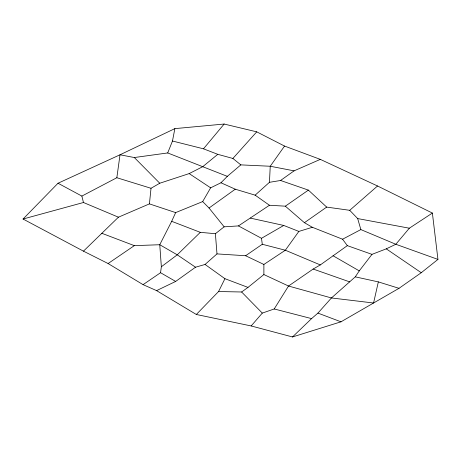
<?xml version="1.0" encoding="UTF-8"?>
<svg xmlns="http://www.w3.org/2000/svg" width="461" height="461" viewBox="0 0 461 461"><rect width="100%" height="100%" fill="white"/><g stroke="black" fill="none" stroke-linecap="round" stroke-linejoin="round"><path stroke-width="0.69" d="M83.458 251.153L118.431 217.194L149.427 203.883L175.658 212.602L202.679 201.59L210.631 187.823L220.963 182.775L235.271 189.2L255.14 195.164L269.449 182.314L270.244 166.254L284.546 146.062L320.314 159.373L377.542 185.99L432.383 213.063L437.95 259.41L421.256 272.716L399.001 288.321L340.979 321.818L292.499 336.962L251.164 325.95L196.323 314.477L156.579 290.614L143.071 284.65L108.099 263.542L83.458 251.153L23.05 219.027L58.023 183.236L120.021 154.781L174.863 128.625L224.144 124.038L256.731 131.84L284.546 146.062M149.427 203.883L151.018 188.284L159.76 183.236L189.171 173.595L202.679 166.715L217.782 154.326L232.886 158.457L240.832 164.877L270.244 166.254L294.083 170.847L320.314 159.373M143.071 284.65L160.555 272.716L161.35 266.752L159.76 244.728L171.682 221.32L175.658 212.602M58.023 183.236L81.868 196.081L116.84 177.727L120.021 154.781L134.324 157.535L167.706 152.948L227.319 176.35L240.832 164.877M167.706 152.948L172.477 141.014L174.863 128.625M292.499 336.962L311.573 318.609L317.929 313.1L331.442 297.956L355.287 276.848L378.337 281.896L373.571 303.004L331.442 297.956L288.523 286.027L263.882 274.554L247.983 287.405L241.627 291.992L218.577 291.531L196.323 314.477M218.577 291.531L224.933 278.686L205.064 264.458L195.527 267.213L175.658 281.435L156.579 290.614M251.164 325.95L262.292 313.1L274.214 308.968L288.523 286.027L313.163 269.045L320.314 264.919L347.34 245.644L371.981 254.363L386.283 248.854L395.826 244.267L409.333 228.207L432.383 213.063M355.287 276.848L359.263 270.884L371.981 254.363M347.34 245.644L342.569 239.219L312.368 227.29L298.855 231.416L285.342 250.231L263.882 264.458L263.882 274.554M172.477 141.014L203.474 148.817L224.144 124.038M232.886 158.457L256.731 131.84M220.963 182.775L227.319 176.35M312.368 227.29L304.421 222.698L285.342 206.176L269.449 205.26L238.446 225.913L224.144 226.829L215.396 233.71L200.299 232.338L177.249 254.824L161.35 266.752M205.064 264.458L216.987 253.902L245.604 255.74L263.882 264.458M269.449 182.314L280.576 180.482L308.392 190.116L326.676 207.098L349.726 210.308L377.542 185.99M202.679 201.59L209.04 208.015L235.271 189.2M280.576 180.482L294.083 170.847M304.421 222.698L326.676 207.098M285.342 206.176L308.392 190.116M245.604 255.74L262.292 244.267L285.342 250.231L320.314 264.919M108.099 263.542L134.324 245.644L159.76 244.728L177.249 254.824L195.527 267.213M238.446 225.913L261.496 238.302L283.751 225.452L298.855 231.416M342.569 239.219L360.854 229.584L395.826 244.267L437.95 259.41M23.05 219.027L83.458 202.506L118.431 217.194M349.726 210.308L357.673 218.572L409.333 228.207M250.369 218.111L283.751 225.452M274.214 308.968L311.573 318.609M116.84 177.727L151.018 188.284M378.337 281.896L399.001 288.321M313.163 269.045L349.726 281.896M317.929 313.1L340.979 321.818M224.933 278.686L247.983 287.405M101.737 233.254L134.324 245.644M203.474 148.817L217.782 154.326M171.682 221.32L200.299 232.338M333.032 255.74L359.263 270.884M160.555 272.716L175.658 281.435M189.171 173.595L210.631 187.823M386.283 248.854L421.256 272.716M255.14 195.164L269.449 205.26M134.324 157.535L159.76 183.236M241.627 291.992L262.292 313.1M209.04 208.015L224.144 226.829M357.673 218.572L360.854 229.584M81.868 196.081L83.458 202.506M261.496 238.302L262.292 244.267M215.396 233.71L216.987 253.902"/></g></svg>
